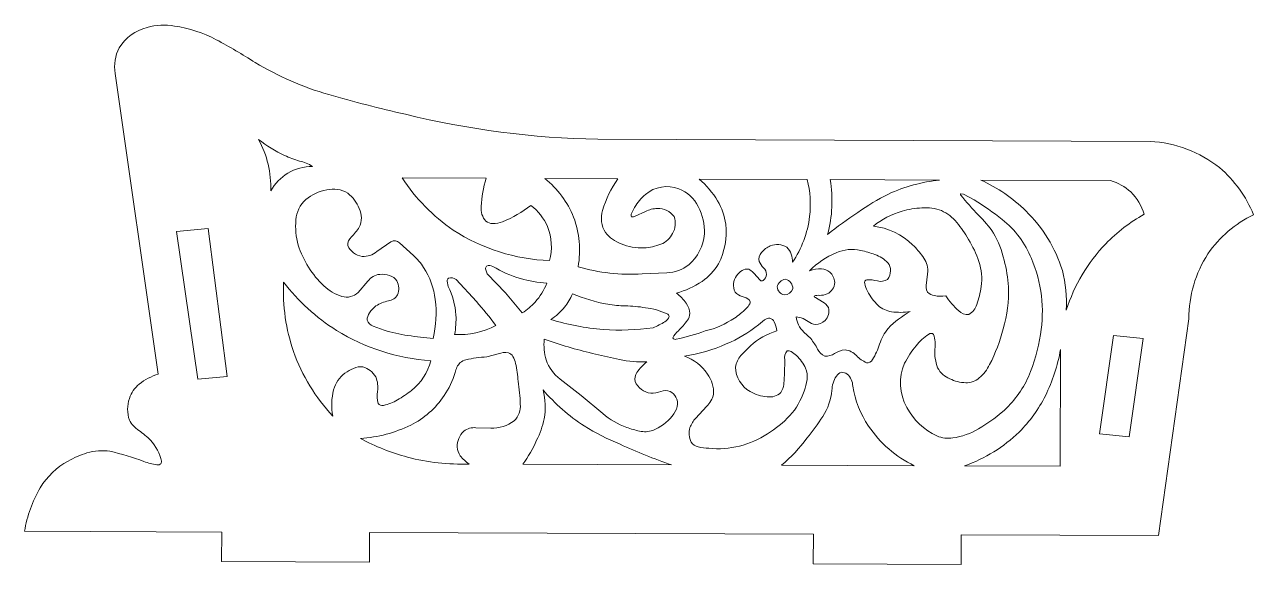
# Model space of a CAD drawing. Header units: millimetres. Extents: x -130 to 132, y -77 to 155.
# Drawn here: x -113.9 to -2.6, y 95.1 to 144.1 of the extents above; entities that cross this region are included whole.
import ezdxf

# ---------------------------------------------------------------- set-up
doc = ezdxf.new("R2010")
doc.units = ezdxf.units.MM
doc.header["$MEASUREMENT"] = 0
doc.layers.add('layer 1', color=7, linetype='Continuous')

msp = doc.modelspace()

# ---------------------------------------------------------------- linework, layer by layer
at = {"layer": 'layer 1', "color": 253, "lineweight": 9}
for points, knots in [([(-5.6855, 131.0865), (-4.3347, 129.9342), (-3.2836, 128.4706), (-2.6229, 126.8226), (-2.6229, 126.8226), (-4.2737, 126.013), (-5.6898, 124.7962), (-6.7385, 123.286), (-6.7385, 123.286), (-7.8754, 121.525), (-8.4779, 119.4736), (-8.4731, 117.3775), (-8.4731, 117.3775), (-8.4731, 117.3775), (-11.2268, 97.7391), (-11.2268, 97.7391), (-11.2268, 97.7391), (-11.2268, 97.7391), (-29.0892, 97.8068), (-29.0892, 97.8068), (-29.0892, 97.8068), (-29.0892, 97.8068), (-29.0993, 95.1274), (-29.0993, 95.1274), (-29.0993, 95.1274), (-29.0993, 95.1274), (-42.4961, 95.1782), (-42.4961, 95.1782), (-42.4961, 95.1782), (-42.4961, 95.1782), (-42.4859, 97.8575), (-42.4859, 97.8575), (-42.4859, 97.8575), (-42.4859, 97.8575), (-82.6762, 98.0098), (-82.6762, 98.0098), (-82.6762, 98.0098), (-82.6762, 98.0098), (-82.6864, 95.3304), (-82.6864, 95.3304), (-82.6864, 95.3304), (-82.6864, 95.3304), (-96.0831, 95.3811), (-96.0831, 95.3811), (-96.0831, 95.3811), (-96.0831, 95.3811), (-96.073, 98.0605), (-96.073, 98.0605), (-96.073, 98.0605), (-96.073, 98.0605), (-113.9353, 98.1282), (-113.9353, 98.1282), (-113.9353, 98.1282), (-113.7101, 99.521), (-113.2275, 100.8603), (-112.5126, 102.0767), (-112.5126, 102.0767), (-111.902, 103.0924), (-111.0304, 103.9266), (-109.989, 104.4923), (-109.989, 104.4923), (-109.4502, 104.7998), (-108.8803, 105.0496), (-108.2891, 105.2374), (-108.2891, 105.2374), (-107.613, 105.4378), (-106.9005, 105.4859), (-106.2035, 105.3785), (-106.2035, 105.3785), (-105.1521, 105.1518), (-104.1202, 104.8419), (-103.1179, 104.4519), (-103.1179, 104.4519), (-102.7453, 104.3109), (-102.3574, 104.214), (-101.9622, 104.1631), (-101.9622, 104.1631), (-101.862, 104.1228), (-101.748, 104.1372), (-101.6611, 104.2013), (-101.6611, 104.2013), (-101.5741, 104.2656), (-101.5265, 104.3692), (-101.5355, 104.4768), (-101.5355, 104.4768), (-101.6916, 105.1869), (-102.0313, 105.8432), (-102.5212, 106.3804), (-102.5212, 106.3804), (-102.8502, 106.7085), (-103.2077, 107.0068), (-103.5895, 107.2717), (-103.5895, 107.2717), (-103.9456, 107.5099), (-104.2372, 107.8328), (-104.4385, 108.2111), (-104.4385, 108.2111), (-104.6583, 108.8481), (-104.6584, 109.5408), (-104.4392, 110.178), (-104.4392, 110.178), (-104.2716, 110.6848), (-103.9617, 111.1329), (-103.5467, 111.4685), (-103.5467, 111.4685), (-103.0343, 111.8752), (-102.4498, 112.1818), (-101.8241, 112.3724), (-101.8241, 112.3724), (-101.8241, 112.3724), (-105.74, 139.6277), (-105.74, 139.6277), (-105.74, 139.6277), (-105.8559, 140.424), (-105.7265, 141.2372), (-105.3695, 141.9583), (-105.3695, 141.9583), (-104.7809, 142.8669), (-103.8747, 143.5246), (-102.8285, 143.803), (-102.8285, 143.803), (-102.0216, 144.0151), (-101.1785, 144.0545), (-100.3552, 143.9187), (-100.3552, 143.9187), (-99.031, 143.7302), (-97.7493, 143.3129), (-96.5679, 142.6858), (-96.5679, 142.6858), (-95.3682, 142.045), (-94.196, 141.3535), (-93.0548, 140.6135), (-93.0548, 140.6135), (-90.9675, 139.3604), (-88.7268, 138.3837), (-86.388, 137.7078), (-86.388, 137.7078), (-84.0897, 137.049), (-81.7737, 136.4549), (-79.4422, 135.926), (-79.4422, 135.926), (-73.7287, 134.5295), (-67.8798, 133.7684), (-61.9992, 133.6567), (-61.9992, 133.6567), (-61.9992, 133.6567), (-11.9846, 133.4673), (-11.9846, 133.4673), (-11.9846, 133.4673), (-9.689, 133.3476), (-7.4865, 132.5148), (-5.6855, 131.0865)], [0, 0, 0, 0, 0.02564103, 0.02564103, 0.02564103, 0.02564103, 0.05128205, 0.05128205, 0.05128205, 0.05128205, 0.07692308, 0.07692308, 0.07692308, 0.07692308, 0.1025641, 0.1025641, 0.1025641, 0.1025641, 0.12820513, 0.12820513, 0.12820513, 0.12820513, 0.15384615, 0.15384615, 0.15384615, 0.15384615, 0.17948718, 0.17948718, 0.17948718, 0.17948718, 0.20512821, 0.20512821, 0.20512821, 0.20512821, 0.23076923, 0.23076923, 0.23076923, 0.23076923, 0.25641026, 0.25641026, 0.25641026, 0.25641026, 0.28205128, 0.28205128, 0.28205128, 0.28205128, 0.30769231, 0.30769231, 0.30769231, 0.30769231, 0.33333333, 0.33333333, 0.33333333, 0.33333333, 0.35897436, 0.35897436, 0.35897436, 0.35897436, 0.38461538, 0.38461538, 0.38461538, 0.38461538, 0.41025641, 0.41025641, 0.41025641, 0.41025641, 0.43589744, 0.43589744, 0.43589744, 0.43589744, 0.46153846, 0.46153846, 0.46153846, 0.46153846, 0.48717949, 0.48717949, 0.48717949, 0.48717949, 0.51282051, 0.51282051, 0.51282051, 0.51282051, 0.53846154, 0.53846154, 0.53846154, 0.53846154, 0.56410256, 0.56410256, 0.56410256, 0.56410256, 0.58974359, 0.58974359, 0.58974359, 0.58974359, 0.61538462, 0.61538462, 0.61538462, 0.61538462, 0.64102564, 0.64102564, 0.64102564, 0.64102564, 0.66666667, 0.66666667, 0.66666667, 0.66666667, 0.69230769, 0.69230769, 0.69230769, 0.69230769, 0.71794872, 0.71794872, 0.71794872, 0.71794872, 0.74358974, 0.74358974, 0.74358974, 0.74358974, 0.76923077, 0.76923077, 0.76923077, 0.76923077, 0.79487179, 0.79487179, 0.79487179, 0.79487179, 0.82051282, 0.82051282, 0.82051282, 0.82051282, 0.84615385, 0.84615385, 0.84615385, 0.84615385, 0.87179487, 0.87179487, 0.87179487, 0.87179487, 0.8974359, 0.8974359, 0.8974359, 0.8974359, 0.92307692, 0.92307692, 0.92307692, 0.92307692, 0.94871795, 0.94871795, 0.94871795, 0.94871795, 1, 1, 1, 1]), ([(-91.6362, 128.9873), (-91.261, 129.642), (-90.7275, 130.1926), (-90.0851, 130.5885), (-90.0851, 130.5885), (-89.4079, 130.9808), (-88.6403, 131.1909), (-87.8578, 131.1982), (-87.8578, 131.1982), (-88.2154, 131.4298), (-88.6111, 131.5961), (-89.0267, 131.6896), (-89.0267, 131.6896), (-89.4961, 131.8131), (-89.9522, 131.9831), (-90.388, 132.1969), (-90.388, 132.1969), (-91.2253, 132.5746), (-92.0125, 133.0553), (-92.7311, 133.6274), (-92.7311, 133.6274), (-92.349, 132.9255), (-92.0608, 132.1761), (-91.8744, 131.3989), (-91.8744, 131.3989), (-91.6879, 130.6093), (-91.6078, 129.7981), (-91.6362, 128.9873)], [0, 0, 0, 0, 0.125, 0.125, 0.125, 0.125, 0.25, 0.25, 0.25, 0.25, 0.375, 0.375, 0.375, 0.375, 0.5, 0.5, 0.5, 0.5, 0.625, 0.625, 0.625, 0.625, 0.75, 0.75, 0.75, 0.75, 1, 1, 1, 1]), ([(-83.7105, 119.7763), (-83.7105, 119.7763), (-82.8377, 120.8004), (-82.8377, 120.8004), (-82.8377, 120.8004), (-82.5822, 121.1461), (-82.194, 121.3701), (-81.7669, 121.4186), (-81.7669, 121.4186), (-81.4636, 121.4363), (-81.1595, 121.3961), (-80.8712, 121.3), (-80.8712, 121.3), (-80.6035, 121.2211), (-80.3714, 121.0512), (-80.2149, 120.82), (-80.2149, 120.82), (-80.0088, 120.4324), (-79.982, 119.9738), (-80.1412, 119.5646), (-80.1412, 119.5646), (-80.3263, 119.2647), (-80.6344, 119.0613), (-80.983, 119.0089), (-80.983, 119.0089), (-81.3812, 118.9235), (-81.7612, 118.769), (-82.106, 118.5522), (-82.106, 118.5522), (-82.3362, 118.3771), (-82.5346, 118.1637), (-82.6924, 117.9213), (-82.6924, 117.9213), (-82.8345, 117.7325), (-82.9062, 117.5002), (-82.8952, 117.2643), (-82.8952, 117.2643), (-82.8035, 117.0097), (-82.6008, 116.8108), (-82.3444, 116.7243), (-82.3444, 116.7243), (-82.3444, 116.7243), (-81.3692, 116.3564), (-81.3692, 116.3564), (-81.3692, 116.3564), (-80.6641, 116.1389), (-79.9428, 115.979), (-79.212, 115.8779), (-79.212, 115.8779), (-78.4535, 115.7492), (-77.6889, 115.66), (-76.9211, 115.6108), (-76.9211, 115.6108), (-76.6549, 116.7665), (-76.5901, 117.959), (-76.7295, 119.1365), (-76.7295, 119.1365), (-76.8612, 120.1734), (-77.2231, 121.1671), (-77.7892, 122.0456), (-77.7892, 122.0456), (-78.05, 122.4444), (-78.3573, 122.8106), (-78.7048, 123.1366), (-78.7048, 123.1366), (-78.7048, 123.1366), (-79.9882, 124.2612), (-79.9882, 124.2612), (-79.9882, 124.2612), (-80.1746, 124.4934), (-80.508, 124.5431), (-80.7535, 124.3745), (-80.7535, 124.3745), (-80.7535, 124.3745), (-82.0289, 123.4829), (-82.0289, 123.4829), (-82.0289, 123.4829), (-82.3992, 123.1698), (-82.876, 123.011), (-83.3601, 123.0394), (-83.3601, 123.0394), (-83.928, 123.1342), (-84.415, 123.4989), (-84.6659, 124.017), (-84.6659, 124.017), (-84.6725, 124.318), (-84.5439, 124.6062), (-84.3157, 124.8026), (-84.3157, 124.8026), (-84.0574, 125.0733), (-83.8253, 125.3679), (-83.6224, 125.6823), (-83.6224, 125.6823), (-83.3637, 126.2199), (-83.3605, 126.8449), (-83.6141, 127.3849), (-83.6141, 127.3849), (-83.8341, 127.9315), (-84.1951, 128.4096), (-84.6605, 128.7707), (-84.6605, 128.7707), (-85.2306, 129.1252), (-85.9196, 129.2334), (-86.5708, 129.0703), (-86.5708, 129.0703), (-87.2674, 128.9441), (-87.9202, 128.6429), (-88.4681, 128.1945), (-88.4681, 128.1945), (-88.9854, 127.7161), (-89.3027, 127.0603), (-89.3565, 126.3577), (-89.3565, 126.3577), (-89.4309, 125.5858), (-89.3575, 124.8071), (-89.1399, 124.0627), (-89.1399, 124.0627), (-88.6995, 122.6515), (-87.8988, 121.3804), (-86.816, 120.3741), (-86.816, 120.3741), (-86.3608, 119.927), (-85.804, 119.5977), (-85.1929, 119.4145), (-85.1929, 119.4145), (-84.6693, 119.2637), (-84.1056, 119.4012), (-83.7105, 119.7763)], [0, 0, 0, 0, 0.03030303, 0.03030303, 0.03030303, 0.03030303, 0.06060606, 0.06060606, 0.06060606, 0.06060606, 0.09090909, 0.09090909, 0.09090909, 0.09090909, 0.12121212, 0.12121212, 0.12121212, 0.12121212, 0.15151515, 0.15151515, 0.15151515, 0.15151515, 0.18181818, 0.18181818, 0.18181818, 0.18181818, 0.21212121, 0.21212121, 0.21212121, 0.21212121, 0.24242424, 0.24242424, 0.24242424, 0.24242424, 0.27272727, 0.27272727, 0.27272727, 0.27272727, 0.3030303, 0.3030303, 0.3030303, 0.3030303, 0.33333333, 0.33333333, 0.33333333, 0.33333333, 0.36363636, 0.36363636, 0.36363636, 0.36363636, 0.39393939, 0.39393939, 0.39393939, 0.39393939, 0.42424242, 0.42424242, 0.42424242, 0.42424242, 0.45454545, 0.45454545, 0.45454545, 0.45454545, 0.48484848, 0.48484848, 0.48484848, 0.48484848, 0.51515152, 0.51515152, 0.51515152, 0.51515152, 0.54545455, 0.54545455, 0.54545455, 0.54545455, 0.57575758, 0.57575758, 0.57575758, 0.57575758, 0.60606061, 0.60606061, 0.60606061, 0.60606061, 0.63636364, 0.63636364, 0.63636364, 0.63636364, 0.66666667, 0.66666667, 0.66666667, 0.66666667, 0.6969697, 0.6969697, 0.6969697, 0.6969697, 0.72727273, 0.72727273, 0.72727273, 0.72727273, 0.75757576, 0.75757576, 0.75757576, 0.75757576, 0.78787879, 0.78787879, 0.78787879, 0.78787879, 0.81818182, 0.81818182, 0.81818182, 0.81818182, 0.84848485, 0.84848485, 0.84848485, 0.84848485, 0.87878788, 0.87878788, 0.87878788, 0.87878788, 0.90909091, 0.90909091, 0.90909091, 0.90909091, 0.93939394, 0.93939394, 0.93939394, 0.93939394, 1, 1, 1, 1]), ([(-75.0991, 125.429), (-72.4966, 123.7325), (-69.483, 122.7766), (-66.3785, 122.6639), (-66.3785, 122.6639), (-66.1095, 123.6859), (-66.1742, 124.7665), (-66.5636, 125.7491), (-66.5636, 125.7491), (-66.8965, 126.5012), (-67.4127, 127.1574), (-68.0654, 127.6579), (-68.0654, 127.6579), (-68.854, 127.0553), (-69.72, 126.5611), (-70.6398, 126.1886), (-70.6398, 126.1886), (-70.9219, 126.08), (-71.2213, 126.0229), (-71.5236, 126.0202), (-71.5236, 126.0202), (-71.7465, 126.0177), (-71.9636, 126.0916), (-72.1386, 126.2295), (-72.1386, 126.2295), (-72.4715, 126.5882), (-72.6286, 127.0762), (-72.5681, 127.5618), (-72.5681, 127.5618), (-72.5291, 128.4307), (-72.3794, 129.2914), (-72.1228, 130.1225), (-72.1228, 130.1225), (-72.1228, 130.1225), (-79.7322, 130.1514), (-79.7322, 130.1514), (-79.7322, 130.1514), (-78.5124, 128.2882), (-76.9386, 126.6839), (-75.0991, 125.429)], [0, 0, 0, 0, 0.09090909, 0.09090909, 0.09090909, 0.09090909, 0.18181818, 0.18181818, 0.18181818, 0.18181818, 0.27272727, 0.27272727, 0.27272727, 0.27272727, 0.36363636, 0.36363636, 0.36363636, 0.36363636, 0.45454545, 0.45454545, 0.45454545, 0.45454545, 0.54545455, 0.54545455, 0.54545455, 0.54545455, 0.63636364, 0.63636364, 0.63636364, 0.63636364, 0.72727273, 0.72727273, 0.72727273, 0.72727273, 0.81818182, 0.81818182, 0.81818182, 0.81818182, 1, 1, 1, 1]), ([(-57.9855, 121.4509), (-57.9855, 121.4509), (-55.7459, 121.5571), (-55.7459, 121.5571), (-55.7459, 121.5571), (-55.0319, 121.5918), (-54.3453, 121.84), (-53.7743, 122.2701), (-53.7743, 122.2701), (-52.9543, 122.9864), (-52.446, 123.9933), (-52.3568, 125.0785), (-52.3568, 125.0785), (-52.3179, 125.9408), (-52.5123, 126.7972), (-52.9199, 127.5581), (-52.9199, 127.5581), (-53.2754, 128.3047), (-53.9035, 128.886), (-54.6756, 129.1821), (-54.6756, 129.1821), (-55.7027, 129.557), (-56.8504, 129.3622), (-57.6957, 128.6686), (-57.6957, 128.6686), (-58.0784, 128.3225), (-58.4089, 127.9228), (-58.677, 127.4819), (-58.677, 127.4819), (-58.677, 127.4819), (-58.9525, 126.933), (-58.9525, 126.933), (-58.9525, 126.933), (-59.0116, 126.8435), (-59.0106, 126.7273), (-58.95, 126.639), (-58.95, 126.639), (-58.8344, 126.6124), (-58.7131, 126.6328), (-58.6126, 126.6959), (-58.6126, 126.6959), (-58.6126, 126.6959), (-57.6929, 127.1229), (-57.6929, 127.1229), (-57.6929, 127.1229), (-57.3539, 127.2856), (-56.9846, 127.3758), (-56.6089, 127.3879), (-56.6089, 127.3879), (-56.0126, 127.4083), (-55.4447, 127.1308), (-55.0938, 126.6483), (-55.0938, 126.6483), (-54.9147, 126.1411), (-54.9657, 125.5808), (-55.233, 125.1141), (-55.233, 125.1141), (-55.4586, 124.6722), (-55.8391, 124.3284), (-56.3015, 124.1483), (-56.3015, 124.1483), (-56.7923, 123.9538), (-57.3126, 123.8438), (-57.8401, 123.823), (-57.8401, 123.823), (-58.5431, 123.7911), (-59.2448, 123.9156), (-59.8941, 124.1872), (-59.8941, 124.1872), (-60.4522, 124.39), (-60.9446, 124.7418), (-61.3174, 125.2041), (-61.3174, 125.2041), (-61.6913, 125.8022), (-61.786, 126.5341), (-61.5772, 127.2078), (-61.5772, 127.2078), (-61.2844, 128.2388), (-60.8119, 129.2104), (-60.1818, 130.0772), (-60.1818, 130.0772), (-60.1818, 130.0772), (-66.8088, 130.1023), (-66.8088, 130.1023), (-66.8088, 130.1023), (-65.6518, 129.1766), (-64.7526, 127.9675), (-64.1985, 126.5931), (-64.1985, 126.5931), (-63.6699, 125.1617), (-63.5304, 123.615), (-63.794, 122.1121), (-63.794, 122.1121), (-61.9104, 121.5574), (-59.9455, 121.3336), (-57.9855, 121.4509)], [0, 0, 0, 0, 0.04, 0.04, 0.04, 0.04, 0.08, 0.08, 0.08, 0.08, 0.12, 0.12, 0.12, 0.12, 0.16, 0.16, 0.16, 0.16, 0.2, 0.2, 0.2, 0.2, 0.24, 0.24, 0.24, 0.24, 0.28, 0.28, 0.28, 0.28, 0.32, 0.32, 0.32, 0.32, 0.36, 0.36, 0.36, 0.36, 0.4, 0.4, 0.4, 0.4, 0.44, 0.44, 0.44, 0.44, 0.48, 0.48, 0.48, 0.48, 0.52, 0.52, 0.52, 0.52, 0.56, 0.56, 0.56, 0.56, 0.6, 0.6, 0.6, 0.6, 0.64, 0.64, 0.64, 0.64, 0.68, 0.68, 0.68, 0.68, 0.72, 0.72, 0.72, 0.72, 0.76, 0.76, 0.76, 0.76, 0.8, 0.8, 0.8, 0.8, 0.84, 0.84, 0.84, 0.84, 0.88, 0.88, 0.88, 0.88, 0.92, 0.92, 0.92, 0.92, 1, 1, 1, 1]), ([(-50.4192, 125.9505), (-50.2813, 124.7207), (-50.5106, 123.477), (-51.0775, 122.3772), (-51.0775, 122.3772), (-51.4491, 121.7401), (-51.9588, 121.194), (-52.5689, 120.7794), (-52.5689, 120.7794), (-53.2811, 120.3015), (-54.0672, 119.9436), (-54.8952, 119.7199), (-54.8952, 119.7199), (-54.5521, 119.4595), (-54.2518, 119.147), (-54.0052, 118.7939), (-54.0052, 118.7939), (-53.8144, 118.5222), (-53.6999, 118.2041), (-53.6737, 117.8731), (-53.6737, 117.8731), (-53.6829, 117.6502), (-53.7606, 117.4354), (-53.896, 117.2581), (-53.896, 117.2581), (-54.1408, 116.9176), (-54.414, 116.5983), (-54.7127, 116.3037), (-54.7127, 116.3037), (-54.9272, 116.129), (-55.0965, 115.9054), (-55.2062, 115.6514), (-55.2062, 115.6514), (-55.1799, 115.5966), (-55.1328, 115.5546), (-55.0754, 115.5345), (-55.0754, 115.5345), (-55.018, 115.5145), (-54.9553, 115.518), (-54.9005, 115.5445), (-54.9005, 115.5445), (-54.0063, 115.7211), (-53.1278, 115.9687), (-52.273, 116.2851), (-52.273, 116.2851), (-51.3296, 116.5109), (-50.4347, 116.9046), (-49.6308, 117.4475), (-49.6308, 117.4475), (-49.2533, 117.7045), (-48.8985, 117.9931), (-48.5699, 118.3102), (-48.5699, 118.3102), (-48.4398, 118.4343), (-48.3327, 118.5801), (-48.253, 118.7413), (-48.253, 118.7413), (-48.19, 118.8518), (-48.2015, 118.9895), (-48.282, 119.088), (-48.282, 119.088), (-48.4717, 119.233), (-48.6886, 119.3383), (-48.9199, 119.3976), (-48.9199, 119.3976), (-49.1744, 119.4645), (-49.4029, 119.6069), (-49.5753, 119.8058), (-49.5753, 119.8058), (-49.8118, 120.2887), (-49.7594, 120.8636), (-49.4401, 121.2961), (-49.4401, 121.2961), (-49.3055, 121.4811), (-49.1362, 121.6383), (-48.9419, 121.7588), (-48.9419, 121.7588), (-48.7655, 121.8812), (-48.5455, 121.9234), (-48.3363, 121.8752), (-48.3363, 121.8752), (-48.0446, 121.7196), (-47.7979, 121.4913), (-47.6201, 121.2125), (-47.6201, 121.2125), (-47.6201, 121.2125), (-47.3105, 120.8879), (-47.3105, 120.8879), (-47.3105, 120.8879), (-47.2367, 120.8128), (-47.1206, 120.7999), (-47.0323, 120.8569), (-47.0323, 120.8569), (-46.8703, 121.0033), (-46.7638, 121.201), (-46.7309, 121.4169), (-46.7309, 121.4169), (-46.7305, 121.6422), (-46.8247, 121.8572), (-46.9908, 122.0094), (-46.9908, 122.0094), (-47.1579, 122.1752), (-47.2962, 122.3679), (-47.3999, 122.5793), (-47.3999, 122.5793), (-47.469, 122.8741), (-47.3834, 123.1841), (-47.173, 123.4018), (-47.173, 123.4018), (-46.9629, 123.6641), (-46.6922, 123.8718), (-46.3844, 124.0068), (-46.3844, 124.0068), (-45.8944, 124.1991), (-45.342, 124.1488), (-44.8947, 123.8715), (-44.8947, 123.8715), (-44.5269, 123.5179), (-44.3384, 123.0168), (-44.3815, 122.5084), (-44.3815, 122.5084), (-43.5448, 123.7505), (-43.0102, 125.1703), (-42.8202, 126.6558), (-42.8202, 126.6558), (-42.6924, 127.7786), (-42.7648, 128.9148), (-43.0339, 130.0123), (-43.0339, 130.0123), (-43.0339, 130.0123), (-52.8226, 130.0494), (-52.8226, 130.0494), (-52.8226, 130.0494), (-52.1679, 129.485), (-51.6062, 128.8206), (-51.1584, 128.0813), (-51.1584, 128.0813), (-50.7687, 127.4292), (-50.517, 126.7038), (-50.4192, 125.9505)], [0, 0, 0, 0, 0.02777778, 0.02777778, 0.02777778, 0.02777778, 0.05555556, 0.05555556, 0.05555556, 0.05555556, 0.08333333, 0.08333333, 0.08333333, 0.08333333, 0.11111111, 0.11111111, 0.11111111, 0.11111111, 0.13888889, 0.13888889, 0.13888889, 0.13888889, 0.16666667, 0.16666667, 0.16666667, 0.16666667, 0.19444444, 0.19444444, 0.19444444, 0.19444444, 0.22222222, 0.22222222, 0.22222222, 0.22222222, 0.25, 0.25, 0.25, 0.25, 0.27777778, 0.27777778, 0.27777778, 0.27777778, 0.30555556, 0.30555556, 0.30555556, 0.30555556, 0.33333333, 0.33333333, 0.33333333, 0.33333333, 0.36111111, 0.36111111, 0.36111111, 0.36111111, 0.38888889, 0.38888889, 0.38888889, 0.38888889, 0.41666667, 0.41666667, 0.41666667, 0.41666667, 0.44444444, 0.44444444, 0.44444444, 0.44444444, 0.47222222, 0.47222222, 0.47222222, 0.47222222, 0.5, 0.5, 0.5, 0.5, 0.52777778, 0.52777778, 0.52777778, 0.52777778, 0.55555556, 0.55555556, 0.55555556, 0.55555556, 0.58333333, 0.58333333, 0.58333333, 0.58333333, 0.61111111, 0.61111111, 0.61111111, 0.61111111, 0.63888889, 0.63888889, 0.63888889, 0.63888889, 0.66666667, 0.66666667, 0.66666667, 0.66666667, 0.69444444, 0.69444444, 0.69444444, 0.69444444, 0.72222222, 0.72222222, 0.72222222, 0.72222222, 0.75, 0.75, 0.75, 0.75, 0.77777778, 0.77777778, 0.77777778, 0.77777778, 0.80555556, 0.80555556, 0.80555556, 0.80555556, 0.83333333, 0.83333333, 0.83333333, 0.83333333, 0.86111111, 0.86111111, 0.86111111, 0.86111111, 0.88888889, 0.88888889, 0.88888889, 0.88888889, 0.91666667, 0.91666667, 0.91666667, 0.91666667, 0.94444444, 0.94444444, 0.94444444, 0.94444444, 1, 1, 1, 1]), ([(-38.468, 127.0231), (-37.5816, 127.6521), (-36.6479, 128.212), (-35.6756, 128.6978), (-35.6756, 128.6978), (-34.211, 129.3654), (-32.6485, 129.7939), (-31.0483, 129.9669), (-31.0483, 129.9669), (-31.0483, 129.9669), (-40.962, 130.0044), (-40.962, 130.0044), (-40.962, 130.0044), (-40.6796, 128.3472), (-40.7599, 126.6476), (-41.197, 125.0242), (-41.197, 125.0242), (-40.319, 125.7327), (-39.4083, 126.3998), (-38.468, 127.0231)], [0, 0, 0, 0, 0.16666667, 0.16666667, 0.16666667, 0.16666667, 0.33333333, 0.33333333, 0.33333333, 0.33333333, 0.5, 0.5, 0.5, 0.5, 0.66666667, 0.66666667, 0.66666667, 0.66666667, 1, 1, 1, 1]), ([(-15.5706, 129.9082), (-14.8885, 129.7133), (-14.261, 129.3618), (-13.7382, 128.8822), (-13.7382, 128.8822), (-13.1621, 128.3264), (-12.7415, 127.629), (-12.5188, 126.8601), (-12.5188, 126.8601), (-13.8025, 126.1418), (-14.9762, 125.2429), (-16.004, 124.1905), (-16.004, 124.1905), (-17.6376, 122.4825), (-18.8576, 120.4238), (-19.5708, 118.1705), (-19.5708, 118.1705), (-19.5012, 119.3796), (-19.6228, 120.5915), (-19.9313, 121.7626), (-19.9313, 121.7626), (-20.5616, 123.813), (-21.6994, 125.6701), (-23.2405, 127.1623), (-23.2405, 127.1623), (-24.4192, 128.327), (-25.7957, 129.2717), (-27.3062, 129.9527), (-27.3062, 129.9527), (-27.3062, 129.9527), (-15.5706, 129.9082), (-15.5706, 129.9082)], [0, 0, 0, 0, 0.11111111, 0.11111111, 0.11111111, 0.11111111, 0.22222222, 0.22222222, 0.22222222, 0.22222222, 0.33333333, 0.33333333, 0.33333333, 0.33333333, 0.44444444, 0.44444444, 0.44444444, 0.44444444, 0.55555556, 0.55555556, 0.55555556, 0.55555556, 0.66666667, 0.66666667, 0.66666667, 0.66666667, 0.77777778, 0.77777778, 0.77777778, 0.77777778, 1, 1, 1, 1]), ([(-26.1642, 125.1616), (-25.7155, 124.3953), (-25.3906, 123.5627), (-25.2017, 122.695), (-25.2017, 122.695), (-24.9962, 121.9097), (-24.8689, 121.1059), (-24.8214, 120.2955), (-24.8214, 120.2955), (-24.7545, 119.004), (-24.913, 117.7103), (-25.2896, 116.4732), (-25.2896, 116.4732), (-25.5825, 115.3531), (-25.9939, 114.2673), (-26.5166, 113.2343), (-26.5166, 113.2343), (-26.7525, 112.7811), (-27.0702, 112.375), (-27.4536, 112.0372), (-27.4536, 112.0372), (-27.7916, 111.7405), (-28.2292, 111.5818), (-28.6788, 111.5923), (-28.6788, 111.5923), (-29.1797, 111.6145), (-29.6716, 111.7356), (-30.1255, 111.9485), (-30.1255, 111.9485), (-30.5926, 112.1475), (-30.9801, 112.4971), (-31.226, 112.9414), (-31.226, 112.9414), (-31.4311, 113.4853), (-31.5162, 114.0674), (-31.4757, 114.6473), (-31.4757, 114.6473), (-31.4231, 115.0924), (-31.4615, 115.5434), (-31.5886, 115.9732), (-31.5886, 115.9732), (-31.7149, 116.1008), (-31.9201, 116.1037), (-32.0496, 115.9793), (-32.0496, 115.9793), (-32.4853, 115.6985), (-32.8692, 115.3449), (-33.1848, 114.9336), (-33.1848, 114.9336), (-33.5915, 114.4494), (-33.9393, 113.9188), (-34.221, 113.3528), (-34.221, 113.3528), (-34.7996, 112.0668), (-34.7206, 110.5817), (-34.0077, 109.3651), (-34.0077, 109.3651), (-33.4096, 108.2247), (-32.4541, 107.3126), (-31.2868, 106.7686), (-31.2868, 106.7686), (-30.8293, 106.5853), (-30.3326, 106.5226), (-29.844, 106.5865), (-29.844, 106.5865), (-29.0199, 106.7082), (-28.2284, 106.9918), (-27.5148, 107.4215), (-27.5148, 107.4215), (-26.7514, 107.8621), (-26.0323, 108.3751), (-25.3672, 108.9535), (-25.3672, 108.9535), (-24.3563, 109.8314), (-23.5504, 110.92), (-23.0063, 112.1433), (-23.0063, 112.1433), (-22.4694, 113.364), (-22.1051, 114.6531), (-21.9235, 115.9743), (-21.9235, 115.9743), (-21.5141, 118.2955), (-21.7951, 120.6846), (-22.7326, 122.8472), (-22.7326, 122.8472), (-23.2918, 124.2391), (-24.2046, 125.4602), (-25.3816, 126.3902), (-25.3816, 126.3902), (-26.1894, 127.0354), (-27.0386, 127.627), (-27.9239, 128.1612), (-27.9239, 128.1612), (-27.9239, 128.1612), (-28.8838, 128.6695), (-28.8838, 128.6695), (-28.8838, 128.6695), (-28.8838, 128.6695), (-29.1203, 128.7249), (-29.1203, 128.7249), (-29.1203, 128.7249), (-29.1436, 128.716), (-29.1599, 128.6948), (-29.1622, 128.6699), (-29.1622, 128.6699), (-29.1645, 128.6451), (-29.1528, 128.6213), (-29.1317, 128.6081), (-29.1317, 128.6081), (-28.6315, 127.9687), (-28.0928, 127.3607), (-27.5182, 126.7872), (-27.5182, 126.7872), (-27.019, 126.2872), (-26.5657, 125.7431), (-26.1642, 125.1616)], [0, 0, 0, 0, 0.03333333, 0.03333333, 0.03333333, 0.03333333, 0.06666667, 0.06666667, 0.06666667, 0.06666667, 0.1, 0.1, 0.1, 0.1, 0.13333333, 0.13333333, 0.13333333, 0.13333333, 0.16666667, 0.16666667, 0.16666667, 0.16666667, 0.2, 0.2, 0.2, 0.2, 0.23333333, 0.23333333, 0.23333333, 0.23333333, 0.26666667, 0.26666667, 0.26666667, 0.26666667, 0.3, 0.3, 0.3, 0.3, 0.33333333, 0.33333333, 0.33333333, 0.33333333, 0.36666667, 0.36666667, 0.36666667, 0.36666667, 0.4, 0.4, 0.4, 0.4, 0.43333333, 0.43333333, 0.43333333, 0.43333333, 0.46666667, 0.46666667, 0.46666667, 0.46666667, 0.5, 0.5, 0.5, 0.5, 0.53333333, 0.53333333, 0.53333333, 0.53333333, 0.56666667, 0.56666667, 0.56666667, 0.56666667, 0.6, 0.6, 0.6, 0.6, 0.63333333, 0.63333333, 0.63333333, 0.63333333, 0.66666667, 0.66666667, 0.66666667, 0.66666667, 0.7, 0.7, 0.7, 0.7, 0.73333333, 0.73333333, 0.73333333, 0.73333333, 0.76666667, 0.76666667, 0.76666667, 0.76666667, 0.8, 0.8, 0.8, 0.8, 0.83333333, 0.83333333, 0.83333333, 0.83333333, 0.86666667, 0.86666667, 0.86666667, 0.86666667, 0.9, 0.9, 0.9, 0.9, 0.93333333, 0.93333333, 0.93333333, 0.93333333, 1, 1, 1, 1]), ([(-33.49, 124.0876), (-33.1547, 123.7633), (-32.8471, 123.4114), (-32.5706, 123.0357), (-32.5706, 123.0357), (-32.2841, 122.6512), (-32.1234, 122.1873), (-32.1103, 121.7079), (-32.1103, 121.7079), (-32.1103, 121.7079), (-32.2443, 120.6409), (-32.2443, 120.6409), (-32.2443, 120.6409), (-32.3237, 120.3623), (-32.2844, 120.0634), (-32.1353, 119.815), (-32.1353, 119.815), (-31.9679, 119.64), (-31.748, 119.5246), (-31.5088, 119.4864), (-31.5088, 119.4864), (-31.1722, 119.4278), (-30.8285, 119.423), (-30.4904, 119.472), (-30.4904, 119.472), (-30.1647, 118.9685), (-29.7719, 118.5119), (-29.3226, 118.1146), (-29.3226, 118.1146), (-29.0825, 117.8686), (-28.7437, 117.7455), (-28.4017, 117.7806), (-28.4017, 117.7806), (-28.0443, 117.9668), (-27.7848, 118.2981), (-27.69, 118.6898), (-27.69, 118.6898), (-27.4905, 119.21), (-27.3542, 119.7522), (-27.2838, 120.3047), (-27.2838, 120.3047), (-27.179, 121.0687), (-27.2468, 121.8461), (-27.4823, 122.5803), (-27.4823, 122.5803), (-27.7244, 123.2824), (-28.0435, 123.9553), (-28.434, 124.587), (-28.434, 124.587), (-28.7399, 125.134), (-29.0966, 125.6509), (-29.4994, 126.131), (-29.4994, 126.131), (-29.8739, 126.5862), (-30.3485, 126.9483), (-30.8865, 127.1889), (-30.8865, 127.1889), (-31.4482, 127.4004), (-32.0488, 127.4871), (-32.6474, 127.443), (-32.6474, 127.443), (-33.2578, 127.4077), (-33.8624, 127.3052), (-34.4504, 127.1376), (-34.4504, 127.1376), (-35.3984, 126.867), (-36.2817, 126.4075), (-37.0472, 125.7863), (-37.0472, 125.7863), (-35.706, 125.6312), (-34.4539, 125.0331), (-33.49, 124.0876)], [0, 0, 0, 0, 0.05263158, 0.05263158, 0.05263158, 0.05263158, 0.10526316, 0.10526316, 0.10526316, 0.10526316, 0.15789474, 0.15789474, 0.15789474, 0.15789474, 0.21052632, 0.21052632, 0.21052632, 0.21052632, 0.26315789, 0.26315789, 0.26315789, 0.26315789, 0.31578947, 0.31578947, 0.31578947, 0.31578947, 0.36842105, 0.36842105, 0.36842105, 0.36842105, 0.42105263, 0.42105263, 0.42105263, 0.42105263, 0.47368421, 0.47368421, 0.47368421, 0.47368421, 0.52631579, 0.52631579, 0.52631579, 0.52631579, 0.57894737, 0.57894737, 0.57894737, 0.57894737, 0.63157895, 0.63157895, 0.63157895, 0.63157895, 0.68421053, 0.68421053, 0.68421053, 0.68421053, 0.73684211, 0.73684211, 0.73684211, 0.73684211, 0.78947368, 0.78947368, 0.78947368, 0.78947368, 0.84210526, 0.84210526, 0.84210526, 0.84210526, 0.89473684, 0.89473684, 0.89473684, 0.89473684, 1, 1, 1, 1]), ([(-98.2534, 111.9123), (-98.2534, 111.9123), (-95.573, 112.1701), (-95.573, 112.1701), (-95.573, 112.1701), (-95.573, 112.1701), (-97.3085, 125.5736), (-97.3085, 125.5736), (-97.3085, 125.5736), (-97.3085, 125.5736), (-100.1784, 125.3155), (-100.1784, 125.3155), (-100.1784, 125.3155), (-100.1784, 125.3155), (-98.2534, 111.9123), (-98.2534, 111.9123)], [0, 0, 0, 0, 0.2, 0.2, 0.2, 0.2, 0.4, 0.4, 0.4, 0.4, 0.6, 0.6, 0.6, 0.6, 1, 1, 1, 1]), ([(-41.0071, 121.6244), (-40.7375, 121.3823), (-40.5709, 121.0459), (-40.5418, 120.6847), (-40.5418, 120.6847), (-40.5726, 120.2374), (-40.8374, 119.8394), (-41.2378, 119.6378), (-41.2378, 119.6378), (-41.4568, 119.5542), (-41.6895, 119.5125), (-41.924, 119.5148), (-41.924, 119.5148), (-42.0846, 119.5282), (-42.246, 119.5079), (-42.3983, 119.455), (-42.3983, 119.455), (-42.408, 119.3831), (-42.3584, 119.3168), (-42.2866, 119.3058), (-42.2866, 119.3058), (-42.2866, 119.3058), (-41.6576, 118.9294), (-41.6576, 118.9294), (-41.6576, 118.9294), (-41.4344, 118.8072), (-41.2505, 118.6237), (-41.1278, 118.4007), (-41.1278, 118.4007), (-41.0037, 117.9855), (-41.1183, 117.5353), (-41.4253, 117.2294), (-41.4253, 117.2294), (-41.6608, 117.0009), (-41.9778, 116.8756), (-42.3059, 116.881), (-42.3059, 116.881), (-42.5392, 116.9134), (-42.7606, 117.0041), (-42.9495, 117.1447), (-42.9495, 117.1447), (-43.1454, 117.2871), (-43.3626, 117.3977), (-43.5931, 117.4721), (-43.5931, 117.4721), (-43.5931, 117.4721), (-44.0518, 117.5533), (-44.0518, 117.5533), (-44.0518, 117.5533), (-44.0101, 117.3029), (-43.9356, 117.0591), (-43.8302, 116.8283), (-43.8302, 116.8283), (-43.7072, 116.5858), (-43.5402, 116.3685), (-43.3374, 116.1874), (-43.3374, 116.1874), (-43.3374, 116.1874), (-42.7211, 115.593), (-42.7211, 115.593), (-42.7211, 115.593), (-42.4863, 115.2969), (-42.2781, 114.9806), (-42.0991, 114.6479), (-42.0991, 114.6479), (-41.9675, 114.3565), (-41.7292, 114.127), (-41.4331, 114.0064), (-41.4331, 114.0064), (-41.1254, 113.9908), (-40.8211, 114.0739), (-40.5641, 114.2438), (-40.5641, 114.2438), (-40.2743, 114.4192), (-39.952, 114.5345), (-39.6167, 114.5829), (-39.6167, 114.5829), (-39.2181, 114.5345), (-38.8496, 114.3455), (-38.5775, 114.0502), (-38.5775, 114.0502), (-38.3234, 113.7782), (-38.0174, 113.5601), (-37.6773, 113.4088), (-37.6773, 113.4088), (-37.4513, 113.375), (-37.2286, 113.4871), (-37.1215, 113.6889), (-37.1215, 113.6889), (-36.8546, 114.1331), (-36.6392, 114.6061), (-36.4791, 115.0989), (-36.4791, 115.0989), (-36.3152, 115.6124), (-36.0585, 116.0917), (-35.7217, 116.5126), (-35.7217, 116.5126), (-35.1267, 117.121), (-34.4483, 117.6423), (-33.7072, 118.0606), (-33.7072, 118.0606), (-34.264, 117.9545), (-34.8352, 117.945), (-35.3952, 118.0325), (-35.3952, 118.0325), (-35.8464, 118.1049), (-36.27, 118.2976), (-36.621, 118.5901), (-36.621, 118.5901), (-37.0084, 118.971), (-37.3306, 119.4132), (-37.5745, 119.8986), (-37.5745, 119.8986), (-37.6932, 120.1117), (-37.7768, 120.3424), (-37.8221, 120.582), (-37.8221, 120.582), (-37.8488, 120.6506), (-37.8453, 120.7272), (-37.8123, 120.793), (-37.8123, 120.793), (-37.7793, 120.8588), (-37.7197, 120.9077), (-37.6488, 120.9273), (-37.6488, 120.9273), (-37.3241, 120.9331), (-37, 120.898), (-36.6841, 120.8229), (-36.6841, 120.8229), (-36.3725, 120.7261), (-36.0341, 120.7758), (-35.7636, 120.9582), (-35.7636, 120.9582), (-35.5955, 121.1856), (-35.5027, 121.4598), (-35.4984, 121.7427), (-35.4984, 121.7427), (-35.4806, 122.0095), (-35.5714, 122.2719), (-35.7503, 122.4705), (-35.7503, 122.4705), (-36.0712, 122.8032), (-36.4659, 123.0552), (-36.9028, 123.2062), (-36.9028, 123.2062), (-37.3221, 123.3675), (-37.7533, 123.4965), (-38.1923, 123.5919), (-38.1923, 123.5919), (-38.9427, 123.7515), (-39.7237, 123.6758), (-40.4292, 123.3746), (-40.4292, 123.3746), (-41.322, 122.9867), (-42.134, 122.4353), (-42.8238, 121.7486), (-42.8238, 121.7486), (-42.4826, 121.8766), (-42.1197, 121.9367), (-41.7554, 121.9256), (-41.7554, 121.9256), (-41.4786, 121.9155), (-41.2138, 121.8089), (-41.0071, 121.6244)], [0, 0, 0, 0, 0.02380952, 0.02380952, 0.02380952, 0.02380952, 0.04761905, 0.04761905, 0.04761905, 0.04761905, 0.07142857, 0.07142857, 0.07142857, 0.07142857, 0.0952381, 0.0952381, 0.0952381, 0.0952381, 0.11904762, 0.11904762, 0.11904762, 0.11904762, 0.14285714, 0.14285714, 0.14285714, 0.14285714, 0.16666667, 0.16666667, 0.16666667, 0.16666667, 0.19047619, 0.19047619, 0.19047619, 0.19047619, 0.21428571, 0.21428571, 0.21428571, 0.21428571, 0.23809524, 0.23809524, 0.23809524, 0.23809524, 0.26190476, 0.26190476, 0.26190476, 0.26190476, 0.28571429, 0.28571429, 0.28571429, 0.28571429, 0.30952381, 0.30952381, 0.30952381, 0.30952381, 0.33333333, 0.33333333, 0.33333333, 0.33333333, 0.35714286, 0.35714286, 0.35714286, 0.35714286, 0.38095238, 0.38095238, 0.38095238, 0.38095238, 0.4047619, 0.4047619, 0.4047619, 0.4047619, 0.42857143, 0.42857143, 0.42857143, 0.42857143, 0.45238095, 0.45238095, 0.45238095, 0.45238095, 0.47619048, 0.47619048, 0.47619048, 0.47619048, 0.5, 0.5, 0.5, 0.5, 0.52380952, 0.52380952, 0.52380952, 0.52380952, 0.54761905, 0.54761905, 0.54761905, 0.54761905, 0.57142857, 0.57142857, 0.57142857, 0.57142857, 0.5952381, 0.5952381, 0.5952381, 0.5952381, 0.61904762, 0.61904762, 0.61904762, 0.61904762, 0.64285714, 0.64285714, 0.64285714, 0.64285714, 0.66666667, 0.66666667, 0.66666667, 0.66666667, 0.69047619, 0.69047619, 0.69047619, 0.69047619, 0.71428571, 0.71428571, 0.71428571, 0.71428571, 0.73809524, 0.73809524, 0.73809524, 0.73809524, 0.76190476, 0.76190476, 0.76190476, 0.76190476, 0.78571429, 0.78571429, 0.78571429, 0.78571429, 0.80952381, 0.80952381, 0.80952381, 0.80952381, 0.83333333, 0.83333333, 0.83333333, 0.83333333, 0.85714286, 0.85714286, 0.85714286, 0.85714286, 0.88095238, 0.88095238, 0.88095238, 0.88095238, 0.9047619, 0.9047619, 0.9047619, 0.9047619, 0.92857143, 0.92857143, 0.92857143, 0.92857143, 0.95238095, 0.95238095, 0.95238095, 0.95238095, 1, 1, 1, 1]), ([(-70.3753, 119.7289), (-70.3753, 119.7289), (-68.8526, 117.9189), (-68.8526, 117.9189), (-68.8526, 117.9189), (-68.4231, 118.1938), (-68.0319, 118.5243), (-67.6892, 118.9021), (-67.6892, 118.9021), (-67.2358, 119.4075), (-66.875, 119.9886), (-66.6231, 120.619), (-66.6231, 120.619), (-67.4337, 120.6701), (-68.2364, 120.8112), (-69.0159, 121.0396), (-69.0159, 121.0396), (-69.8923, 121.2988), (-70.7331, 121.6665), (-71.5184, 122.134), (-71.5184, 122.134), (-71.6943, 122.2337), (-71.907, 122.2442), (-72.0917, 122.1621), (-72.0917, 122.1621), (-72.1579, 122.0974), (-72.1877, 122.0042), (-72.171, 121.9132), (-72.171, 121.9132), (-72.171, 121.9132), (-72.0448, 121.4626), (-72.0448, 121.4626), (-72.0448, 121.4626), (-72.0448, 121.4626), (-70.3753, 119.7289), (-70.3753, 119.7289)], [0, 0, 0, 0, 0.1, 0.1, 0.1, 0.1, 0.2, 0.2, 0.2, 0.2, 0.3, 0.3, 0.3, 0.3, 0.4, 0.4, 0.4, 0.4, 0.5, 0.5, 0.5, 0.5, 0.6, 0.6, 0.6, 0.6, 0.7, 0.7, 0.7, 0.7, 0.8, 0.8, 0.8, 0.8, 1, 1, 1, 1]), ([(-89.5688, 114.4157), (-88.7946, 112.2474), (-87.5903, 110.2591), (-86.0272, 108.5688), (-86.0272, 108.5688), (-86.1625, 109.3615), (-86.1331, 110.1739), (-85.941, 110.9546), (-85.941, 110.9546), (-85.7843, 111.5595), (-85.4195, 112.0903), (-84.9109, 112.4535), (-84.9109, 112.4535), (-84.6691, 112.6279), (-84.4098, 112.777), (-84.1375, 112.8985), (-84.1375, 112.8985), (-83.8747, 113.0279), (-83.5786, 113.074), (-83.2889, 113.0307), (-83.2889, 113.0307), (-82.7955, 112.8937), (-82.3769, 112.5653), (-82.126, 112.1189), (-82.126, 112.1189), (-81.9494, 111.7084), (-81.8927, 111.2561), (-81.9623, 110.8147), (-81.9623, 110.8147), (-82.0339, 110.4497), (-82.0175, 110.0733), (-81.9141, 109.716), (-81.9141, 109.716), (-81.8022, 109.5614), (-81.6068, 109.4917), (-81.4224, 109.541), (-81.4224, 109.541), (-80.9732, 109.6291), (-80.5443, 109.7987), (-80.1562, 110.0415), (-80.1562, 110.0415), (-79.7126, 110.2945), (-79.289, 110.5809), (-78.889, 110.8985), (-78.889, 110.8985), (-78.0168, 111.5687), (-77.4021, 112.5179), (-77.1478, 113.588), (-77.1478, 113.588), (-80.1718, 113.8033), (-83.1005, 114.7457), (-85.6831, 116.3335), (-85.6831, 116.3335), (-87.5236, 117.5018), (-89.1464, 118.9831), (-90.4776, 120.7094), (-90.4776, 120.7094), (-90.5723, 118.5728), (-90.2641, 116.4381), (-89.5688, 114.4157)], [0, 0, 0, 0, 0.0625, 0.0625, 0.0625, 0.0625, 0.125, 0.125, 0.125, 0.125, 0.1875, 0.1875, 0.1875, 0.1875, 0.25, 0.25, 0.25, 0.25, 0.3125, 0.3125, 0.3125, 0.3125, 0.375, 0.375, 0.375, 0.375, 0.4375, 0.4375, 0.4375, 0.4375, 0.5, 0.5, 0.5, 0.5, 0.5625, 0.5625, 0.5625, 0.5625, 0.625, 0.625, 0.625, 0.625, 0.6875, 0.6875, 0.6875, 0.6875, 0.75, 0.75, 0.75, 0.75, 0.8125, 0.8125, 0.8125, 0.8125, 0.875, 0.875, 0.875, 0.875, 1, 1, 1, 1]), ([(-74.865, 117.7321), (-74.8285, 117.1435), (-74.8686, 116.5525), (-74.9839, 115.9742), (-74.9839, 115.9742), (-73.6867, 115.8885), (-72.3924, 116.1713), (-71.2493, 116.7905), (-71.2493, 116.7905), (-71.8109, 117.5308), (-72.3967, 118.2525), (-73.0059, 118.9543), (-73.0059, 118.9543), (-73.0059, 118.9543), (-74.8527, 120.9495), (-74.8527, 120.9495), (-74.8527, 120.9495), (-75.0473, 121.1078), (-75.309, 121.1559), (-75.547, 121.0769), (-75.547, 121.0769), (-75.621, 121.01), (-75.6595, 120.9124), (-75.6511, 120.813), (-75.6511, 120.813), (-75.6511, 120.813), (-75.566, 120.3162), (-75.566, 120.3162), (-75.566, 120.3162), (-75.1651, 119.5093), (-74.9268, 118.631), (-74.865, 117.7321)], [0, 0, 0, 0, 0.11111111, 0.11111111, 0.11111111, 0.11111111, 0.22222222, 0.22222222, 0.22222222, 0.22222222, 0.33333333, 0.33333333, 0.33333333, 0.33333333, 0.44444444, 0.44444444, 0.44444444, 0.44444444, 0.55555556, 0.55555556, 0.55555556, 0.55555556, 0.66666667, 0.66666667, 0.66666667, 0.66666667, 0.77777778, 0.77777778, 0.77777778, 0.77777778, 1, 1, 1, 1]), ([(-44.3484, 120.1029), (-44.3385, 120.5098), (-44.6117, 120.8688), (-45.0067, 120.967), (-45.0067, 120.967), (-45.3856, 120.9354), (-45.6966, 120.655), (-45.7664, 120.2812), (-45.7664, 120.2812), (-45.73, 119.9246), (-45.4696, 119.6318), (-45.1196, 119.5545), (-45.1196, 119.5545), (-44.7721, 119.5556), (-44.4633, 119.775), (-44.3484, 120.1029)], [0, 0, 0, 0, 0.2, 0.2, 0.2, 0.2, 0.4, 0.4, 0.4, 0.4, 0.6, 0.6, 0.6, 0.6, 1, 1, 1, 1]), ([(-61.5252, 116.4232), (-60.0163, 116.3146), (-58.5005, 116.3683), (-57.0031, 116.5835), (-57.0031, 116.5835), (-56.6314, 116.7291), (-56.2751, 116.9112), (-55.9393, 117.1272), (-55.9393, 117.1272), (-55.7536, 117.2227), (-55.6137, 117.3882), (-55.5505, 117.5872), (-55.5505, 117.5872), (-55.5579, 117.7005), (-55.6291, 117.7995), (-55.7342, 117.8425), (-55.7342, 117.8425), (-56.3591, 118.1221), (-57.0221, 118.3072), (-57.7015, 118.3916), (-57.7015, 118.3916), (-58.3018, 118.4912), (-58.9082, 118.5475), (-59.5165, 118.5605), (-59.5165, 118.5605), (-60.0489, 118.5666), (-60.5801, 118.6145), (-61.105, 118.7038), (-61.105, 118.7038), (-62.1993, 118.9136), (-63.2715, 119.2263), (-64.307, 119.6376), (-64.307, 119.6376), (-64.4913, 119.2094), (-64.732, 118.8076), (-65.0225, 118.443), (-65.0225, 118.443), (-65.3733, 118.0069), (-65.7916, 117.6296), (-66.2612, 117.3254), (-66.2612, 117.3254), (-64.722, 116.845), (-63.1333, 116.5424), (-61.5252, 116.4232)], [0, 0, 0, 0, 0.08333333, 0.08333333, 0.08333333, 0.08333333, 0.16666667, 0.16666667, 0.16666667, 0.16666667, 0.25, 0.25, 0.25, 0.25, 0.33333333, 0.33333333, 0.33333333, 0.33333333, 0.41666667, 0.41666667, 0.41666667, 0.41666667, 0.5, 0.5, 0.5, 0.5, 0.58333333, 0.58333333, 0.58333333, 0.58333333, 0.66666667, 0.66666667, 0.66666667, 0.66666667, 0.75, 0.75, 0.75, 0.75, 0.83333333, 0.83333333, 0.83333333, 0.83333333, 1, 1, 1, 1]), ([(-54.1639, 114.001), (-53.3059, 113.7123), (-52.5697, 113.1424), (-52.0749, 112.3843), (-52.0749, 112.3843), (-51.6934, 111.8502), (-51.4986, 111.205), (-51.5207, 110.5491), (-51.5207, 110.5491), (-51.6266, 110.1265), (-51.8477, 109.7414), (-52.1591, 109.4368), (-52.1591, 109.4368), (-52.1591, 109.4368), (-53.1375, 108.3853), (-53.1375, 108.3853), (-53.1375, 108.3853), (-53.3678, 108.1364), (-53.5469, 107.8448), (-53.6646, 107.5268), (-53.6646, 107.5268), (-53.7977, 107.0925), (-53.7594, 106.6239), (-53.5573, 106.217), (-53.5573, 106.217), (-53.4103, 105.9878), (-53.1767, 105.8281), (-52.9098, 105.7745), (-52.9098, 105.7745), (-52.5951, 105.7007), (-52.2738, 105.6588), (-51.9506, 105.6496), (-51.9506, 105.6496), (-50.081, 105.4707), (-48.2075, 105.9387), (-46.642, 106.9764), (-46.642, 106.9764), (-45.8945, 107.4271), (-45.2137, 107.9797), (-44.619, 108.6185), (-44.619, 108.6185), (-44.0336, 109.2572), (-43.5921, 110.0137), (-43.3242, 110.8376), (-43.3242, 110.8376), (-43.2032, 111.175), (-43.1132, 111.5225), (-43.0551, 111.8761), (-43.0551, 111.8761), (-43.0012, 112.2267), (-43.0467, 112.5853), (-43.1868, 112.9112), (-43.1868, 112.9112), (-43.3939, 113.3401), (-43.678, 113.7271), (-44.025, 114.0533), (-44.025, 114.0533), (-44.025, 114.0533), (-44.5067, 114.4183), (-44.5067, 114.4183), (-44.5067, 114.4183), (-44.6104, 114.4935), (-44.744, 114.514), (-44.8655, 114.4732), (-44.8655, 114.4732), (-45.0443, 114.247), (-45.1206, 113.9567), (-45.0758, 113.6719), (-45.0758, 113.6719), (-45.0758, 113.6719), (-45.0875, 112.3953), (-45.0875, 112.3953), (-45.0875, 112.3953), (-45.0875, 112.3953), (-45.1628, 111.4486), (-45.1628, 111.4486), (-45.1628, 111.4486), (-45.1891, 111.1849), (-45.2811, 110.9319), (-45.4306, 110.713), (-45.4306, 110.713), (-45.7578, 110.3922), (-46.2193, 110.2476), (-46.6711, 110.3239), (-46.6711, 110.3239), (-47.2139, 110.361), (-47.7412, 110.5223), (-48.212, 110.7951), (-48.212, 110.7951), (-49.0131, 111.2482), (-49.5167, 112.0906), (-49.5374, 113.0108), (-49.5374, 113.0108), (-49.4822, 113.4), (-49.3126, 113.7643), (-49.0505, 114.0572), (-49.0505, 114.0572), (-49.0505, 114.0572), (-48.1832, 114.951), (-48.1832, 114.951), (-48.1832, 114.951), (-47.4994, 115.5789), (-46.6771, 116.0372), (-45.7836, 116.2888), (-45.7836, 116.2888), (-45.8225, 116.573), (-45.9061, 116.8491), (-46.0315, 117.107), (-46.0315, 117.107), (-46.1035, 117.272), (-46.2435, 117.3974), (-46.4152, 117.4509), (-46.4152, 117.4509), (-46.591, 117.4638), (-46.7648, 117.4082), (-46.9004, 117.2955), (-46.9004, 117.2955), (-46.9004, 117.2955), (-47.4651, 116.8563), (-47.4651, 116.8563), (-47.4651, 116.8563), (-48.3468, 116.1305), (-49.333, 115.5414), (-50.39, 115.1091), (-50.39, 115.1091), (-51.5927, 114.5728), (-52.8622, 114.2), (-54.1639, 114.001)], [0, 0, 0, 0, 0.03030303, 0.03030303, 0.03030303, 0.03030303, 0.06060606, 0.06060606, 0.06060606, 0.06060606, 0.09090909, 0.09090909, 0.09090909, 0.09090909, 0.12121212, 0.12121212, 0.12121212, 0.12121212, 0.15151515, 0.15151515, 0.15151515, 0.15151515, 0.18181818, 0.18181818, 0.18181818, 0.18181818, 0.21212121, 0.21212121, 0.21212121, 0.21212121, 0.24242424, 0.24242424, 0.24242424, 0.24242424, 0.27272727, 0.27272727, 0.27272727, 0.27272727, 0.3030303, 0.3030303, 0.3030303, 0.3030303, 0.33333333, 0.33333333, 0.33333333, 0.33333333, 0.36363636, 0.36363636, 0.36363636, 0.36363636, 0.39393939, 0.39393939, 0.39393939, 0.39393939, 0.42424242, 0.42424242, 0.42424242, 0.42424242, 0.45454545, 0.45454545, 0.45454545, 0.45454545, 0.48484848, 0.48484848, 0.48484848, 0.48484848, 0.51515152, 0.51515152, 0.51515152, 0.51515152, 0.54545455, 0.54545455, 0.54545455, 0.54545455, 0.57575758, 0.57575758, 0.57575758, 0.57575758, 0.60606061, 0.60606061, 0.60606061, 0.60606061, 0.63636364, 0.63636364, 0.63636364, 0.63636364, 0.66666667, 0.66666667, 0.66666667, 0.66666667, 0.6969697, 0.6969697, 0.6969697, 0.6969697, 0.72727273, 0.72727273, 0.72727273, 0.72727273, 0.75757576, 0.75757576, 0.75757576, 0.75757576, 0.78787879, 0.78787879, 0.78787879, 0.78787879, 0.81818182, 0.81818182, 0.81818182, 0.81818182, 0.84848485, 0.84848485, 0.84848485, 0.84848485, 0.87878788, 0.87878788, 0.87878788, 0.87878788, 0.90909091, 0.90909091, 0.90909091, 0.90909091, 0.93939394, 0.93939394, 0.93939394, 0.93939394, 1, 1, 1, 1]), ([(-16.5507, 106.9585), (-16.5507, 106.9585), (-13.8724, 106.6805), (-13.8724, 106.6805), (-13.8724, 106.6805), (-13.8724, 106.6805), (-12.6149, 115.607), (-12.6149, 115.607), (-12.6149, 115.607), (-12.6149, 115.607), (-15.2932, 115.8851), (-15.2932, 115.8851), (-15.2932, 115.8851), (-15.2932, 115.8851), (-16.5507, 106.9585), (-16.5507, 106.9585)], [0, 0, 0, 0, 0.2, 0.2, 0.2, 0.2, 0.4, 0.4, 0.4, 0.4, 0.6, 0.6, 0.6, 0.6, 1, 1, 1, 1]), ([(-59.3888, 107.5485), (-59.0089, 107.4045), (-58.6189, 107.2889), (-58.2219, 107.2024), (-58.2219, 107.2024), (-57.826, 107.1196), (-57.4152, 107.1455), (-57.0329, 107.2776), (-57.0329, 107.2776), (-56.3417, 107.5449), (-55.7336, 107.9895), (-55.2697, 108.5672), (-55.2697, 108.5672), (-55.0558, 108.8245), (-54.9003, 109.1249), (-54.8135, 109.4479), (-54.8135, 109.4479), (-54.7369, 109.7326), (-54.7792, 110.0359), (-54.9309, 110.2886), (-54.9309, 110.2886), (-55.056, 110.5067), (-55.2363, 110.6878), (-55.4538, 110.8139), (-55.4538, 110.8139), (-55.7245, 110.9114), (-56.0209, 110.9099), (-56.2906, 110.8095), (-56.2906, 110.8095), (-56.5896, 110.7105), (-56.9014, 110.6552), (-57.2162, 110.6454), (-57.2162, 110.6454), (-57.839, 110.7272), (-58.3754, 111.1259), (-58.6339, 111.6983), (-58.6339, 111.6983), (-58.6975, 111.9826), (-58.6388, 112.2807), (-58.4725, 112.5199), (-58.4725, 112.5199), (-58.2285, 112.8917), (-57.9235, 113.2198), (-57.5704, 113.4901), (-57.5704, 113.4901), (-58.4001, 113.4618), (-59.2306, 113.5308), (-60.0443, 113.6954), (-60.0443, 113.6954), (-60.0443, 113.6954), (-62.5062, 114.257), (-62.5062, 114.257), (-62.5062, 114.257), (-63.981, 114.6054), (-65.4366, 115.0309), (-66.8667, 115.5319), (-66.8667, 115.5319), (-66.9229, 114.9022), (-66.8619, 114.2679), (-66.6867, 113.6606), (-66.6867, 113.6606), (-66.4398, 112.9692), (-66.0025, 112.3622), (-65.4248, 111.9091), (-65.4248, 111.9091), (-65.4248, 111.9091), (-63.5308, 110.4449), (-63.5308, 110.4449), (-63.5308, 110.4449), (-63.5308, 110.4449), (-61.5612, 108.7964), (-61.5612, 108.7964), (-61.5612, 108.7964), (-60.9149, 108.2575), (-60.18, 107.8353), (-59.3888, 107.5485)], [0, 0, 0, 0, 0.05, 0.05, 0.05, 0.05, 0.1, 0.1, 0.1, 0.1, 0.15, 0.15, 0.15, 0.15, 0.2, 0.2, 0.2, 0.2, 0.25, 0.25, 0.25, 0.25, 0.3, 0.3, 0.3, 0.3, 0.35, 0.35, 0.35, 0.35, 0.4, 0.4, 0.4, 0.4, 0.45, 0.45, 0.45, 0.45, 0.5, 0.5, 0.5, 0.5, 0.55, 0.55, 0.55, 0.55, 0.6, 0.6, 0.6, 0.6, 0.65, 0.65, 0.65, 0.65, 0.7, 0.7, 0.7, 0.7, 0.75, 0.75, 0.75, 0.75, 0.8, 0.8, 0.8, 0.8, 0.85, 0.85, 0.85, 0.85, 0.9, 0.9, 0.9, 0.9, 1, 1, 1, 1]), ([(-83.5078, 106.5499), (-82.1572, 105.8149), (-80.724, 105.2437), (-79.2379, 104.8486), (-79.2379, 104.8486), (-77.4209, 104.3724), (-75.5449, 104.1631), (-73.6677, 104.2275), (-73.6677, 104.2275), (-73.9758, 104.427), (-74.2464, 104.6792), (-74.467, 104.9723), (-74.467, 104.9723), (-74.6405, 105.2047), (-74.7434, 105.4822), (-74.7635, 105.7715), (-74.7635, 105.7715), (-74.7596, 106.3141), (-74.5388, 106.833), (-74.1507, 107.2123), (-74.1507, 107.2123), (-73.8338, 107.4483), (-73.4395, 107.5563), (-73.0466, 107.5149), (-73.0466, 107.5149), (-73.0466, 107.5149), (-71.7114, 107.4688), (-71.7114, 107.4688), (-71.7114, 107.4688), (-70.9468, 107.4651), (-70.2003, 107.6978), (-69.5734, 108.1355), (-69.5734, 108.1355), (-69.1796, 108.5385), (-68.9823, 109.0934), (-69.0338, 109.6546), (-69.0338, 109.6546), (-69.0558, 110.3481), (-69.1191, 111.0396), (-69.2231, 111.7257), (-69.2231, 111.7257), (-69.2686, 112.2707), (-69.3463, 112.8126), (-69.4559, 113.3484), (-69.4559, 113.3484), (-69.5039, 113.5687), (-69.5862, 113.78), (-69.6997, 113.9748), (-69.6997, 113.9748), (-69.7899, 114.1344), (-69.9367, 114.2543), (-70.1113, 114.3104), (-70.1113, 114.3104), (-70.4192, 114.3586), (-70.7342, 114.3229), (-71.0235, 114.2069), (-71.0235, 114.2069), (-71.0235, 114.2069), (-72.076, 113.9281), (-72.076, 113.9281), (-72.076, 113.9281), (-72.7095, 113.9068), (-73.3393, 113.8223), (-73.9561, 113.6759), (-73.9561, 113.6759), (-74.1432, 113.6218), (-74.319, 113.5348), (-74.4754, 113.4186), (-74.4754, 113.4186), (-74.7132, 113.168), (-74.8721, 112.8531), (-74.9323, 112.5129), (-74.9323, 112.5129), (-75.1573, 111.77), (-75.4968, 111.0664), (-75.9383, 110.428), (-75.9383, 110.428), (-76.6938, 109.2849), (-77.7368, 108.3597), (-78.9618, 107.7457), (-78.9618, 107.7457), (-80.3849, 107.0558), (-81.9294, 106.6496), (-83.5078, 106.5499)], [0, 0, 0, 0, 0.04545455, 0.04545455, 0.04545455, 0.04545455, 0.09090909, 0.09090909, 0.09090909, 0.09090909, 0.13636364, 0.13636364, 0.13636364, 0.13636364, 0.18181818, 0.18181818, 0.18181818, 0.18181818, 0.22727273, 0.22727273, 0.22727273, 0.22727273, 0.27272727, 0.27272727, 0.27272727, 0.27272727, 0.31818182, 0.31818182, 0.31818182, 0.31818182, 0.36363636, 0.36363636, 0.36363636, 0.36363636, 0.40909091, 0.40909091, 0.40909091, 0.40909091, 0.45454545, 0.45454545, 0.45454545, 0.45454545, 0.5, 0.5, 0.5, 0.5, 0.54545455, 0.54545455, 0.54545455, 0.54545455, 0.59090909, 0.59090909, 0.59090909, 0.59090909, 0.63636364, 0.63636364, 0.63636364, 0.63636364, 0.68181818, 0.68181818, 0.68181818, 0.68181818, 0.72727273, 0.72727273, 0.72727273, 0.72727273, 0.77272727, 0.77272727, 0.77272727, 0.77272727, 0.81818182, 0.81818182, 0.81818182, 0.81818182, 0.86363636, 0.86363636, 0.86363636, 0.86363636, 0.90909091, 0.90909091, 0.90909091, 0.90909091, 1, 1, 1, 1]), ([(-20.1343, 104.0248), (-20.1343, 104.0248), (-20.0942, 114.6082), (-20.0942, 114.6082), (-20.0942, 114.6082), (-20.357, 113.1539), (-20.8205, 111.7427), (-21.4712, 110.4158), (-21.4712, 110.4158), (-22.075, 109.1976), (-22.8754, 108.0867), (-23.8397, 107.1282), (-23.8397, 107.1282), (-25.2499, 105.7618), (-26.9382, 104.7144), (-28.7886, 104.0576), (-28.7886, 104.0576), (-28.7886, 104.0576), (-20.1343, 104.0248), (-20.1343, 104.0248)], [0, 0, 0, 0, 0.16666667, 0.16666667, 0.16666667, 0.16666667, 0.33333333, 0.33333333, 0.33333333, 0.33333333, 0.5, 0.5, 0.5, 0.5, 0.66666667, 0.66666667, 0.66666667, 0.66666667, 1, 1, 1, 1]), ([(-33.3435, 104.0748), (-35.0218, 104.8772), (-36.453, 106.1185), (-37.4851, 107.6662), (-37.4851, 107.6662), (-38.2172, 108.7513), (-38.7057, 109.9827), (-38.9165, 111.2746), (-38.9165, 111.2746), (-38.9216, 111.6994), (-39.1087, 112.1013), (-39.4306, 112.3784), (-39.4306, 112.3784), (-39.5749, 112.4899), (-39.7538, 112.5468), (-39.9359, 112.539), (-39.9359, 112.539), (-40.1301, 112.4844), (-40.2968, 112.3592), (-40.4032, 112.1877), (-40.4032, 112.1877), (-40.6632, 111.8061), (-40.8006, 111.3546), (-40.7969, 110.8929), (-40.7969, 110.8929), (-40.8875, 110.056), (-41.1726, 109.2516), (-41.6291, 108.5444), (-41.6291, 108.5444), (-42.0754, 107.8621), (-42.5542, 107.2015), (-43.0639, 106.5651), (-43.0639, 106.5651), (-43.7369, 105.6695), (-44.5055, 104.8497), (-45.356, 104.1203), (-45.356, 104.1203), (-45.356, 104.1203), (-33.3435, 104.0748), (-33.3435, 104.0748)], [0, 0, 0, 0, 0.09090909, 0.09090909, 0.09090909, 0.09090909, 0.18181818, 0.18181818, 0.18181818, 0.18181818, 0.27272727, 0.27272727, 0.27272727, 0.27272727, 0.36363636, 0.36363636, 0.36363636, 0.36363636, 0.45454545, 0.45454545, 0.45454545, 0.45454545, 0.54545455, 0.54545455, 0.54545455, 0.54545455, 0.63636364, 0.63636364, 0.63636364, 0.63636364, 0.72727273, 0.72727273, 0.72727273, 0.72727273, 0.81818182, 0.81818182, 0.81818182, 0.81818182, 1, 1, 1, 1]), ([(-55.3321, 104.1581), (-56.9178, 104.6941), (-58.4738, 105.3145), (-59.9932, 106.0168), (-59.9932, 106.0168), (-61.1142, 106.4916), (-62.1999, 107.0459), (-63.242, 107.6752), (-63.242, 107.6752), (-64.6326, 108.5837), (-65.8883, 109.6845), (-66.971, 110.9443), (-66.971, 110.9443), (-66.7576, 110.0876), (-66.7228, 109.1958), (-66.8687, 108.325), (-66.8687, 108.325), (-67.0159, 107.6522), (-67.2446, 106.9998), (-67.5495, 106.3822), (-67.5495, 106.3822), (-67.8904, 105.6185), (-68.3065, 104.8905), (-68.7914, 104.209), (-68.7914, 104.209), (-68.7914, 104.209), (-55.3321, 104.1581), (-55.3321, 104.1581)], [0, 0, 0, 0, 0.125, 0.125, 0.125, 0.125, 0.25, 0.25, 0.25, 0.25, 0.375, 0.375, 0.375, 0.375, 0.5, 0.5, 0.5, 0.5, 0.625, 0.625, 0.625, 0.625, 0.75, 0.75, 0.75, 0.75, 1, 1, 1, 1])]:
    msp.add_open_spline(points, degree=3, knots=knots, dxfattribs=at)

doc.saveas('drawing.dxf')
